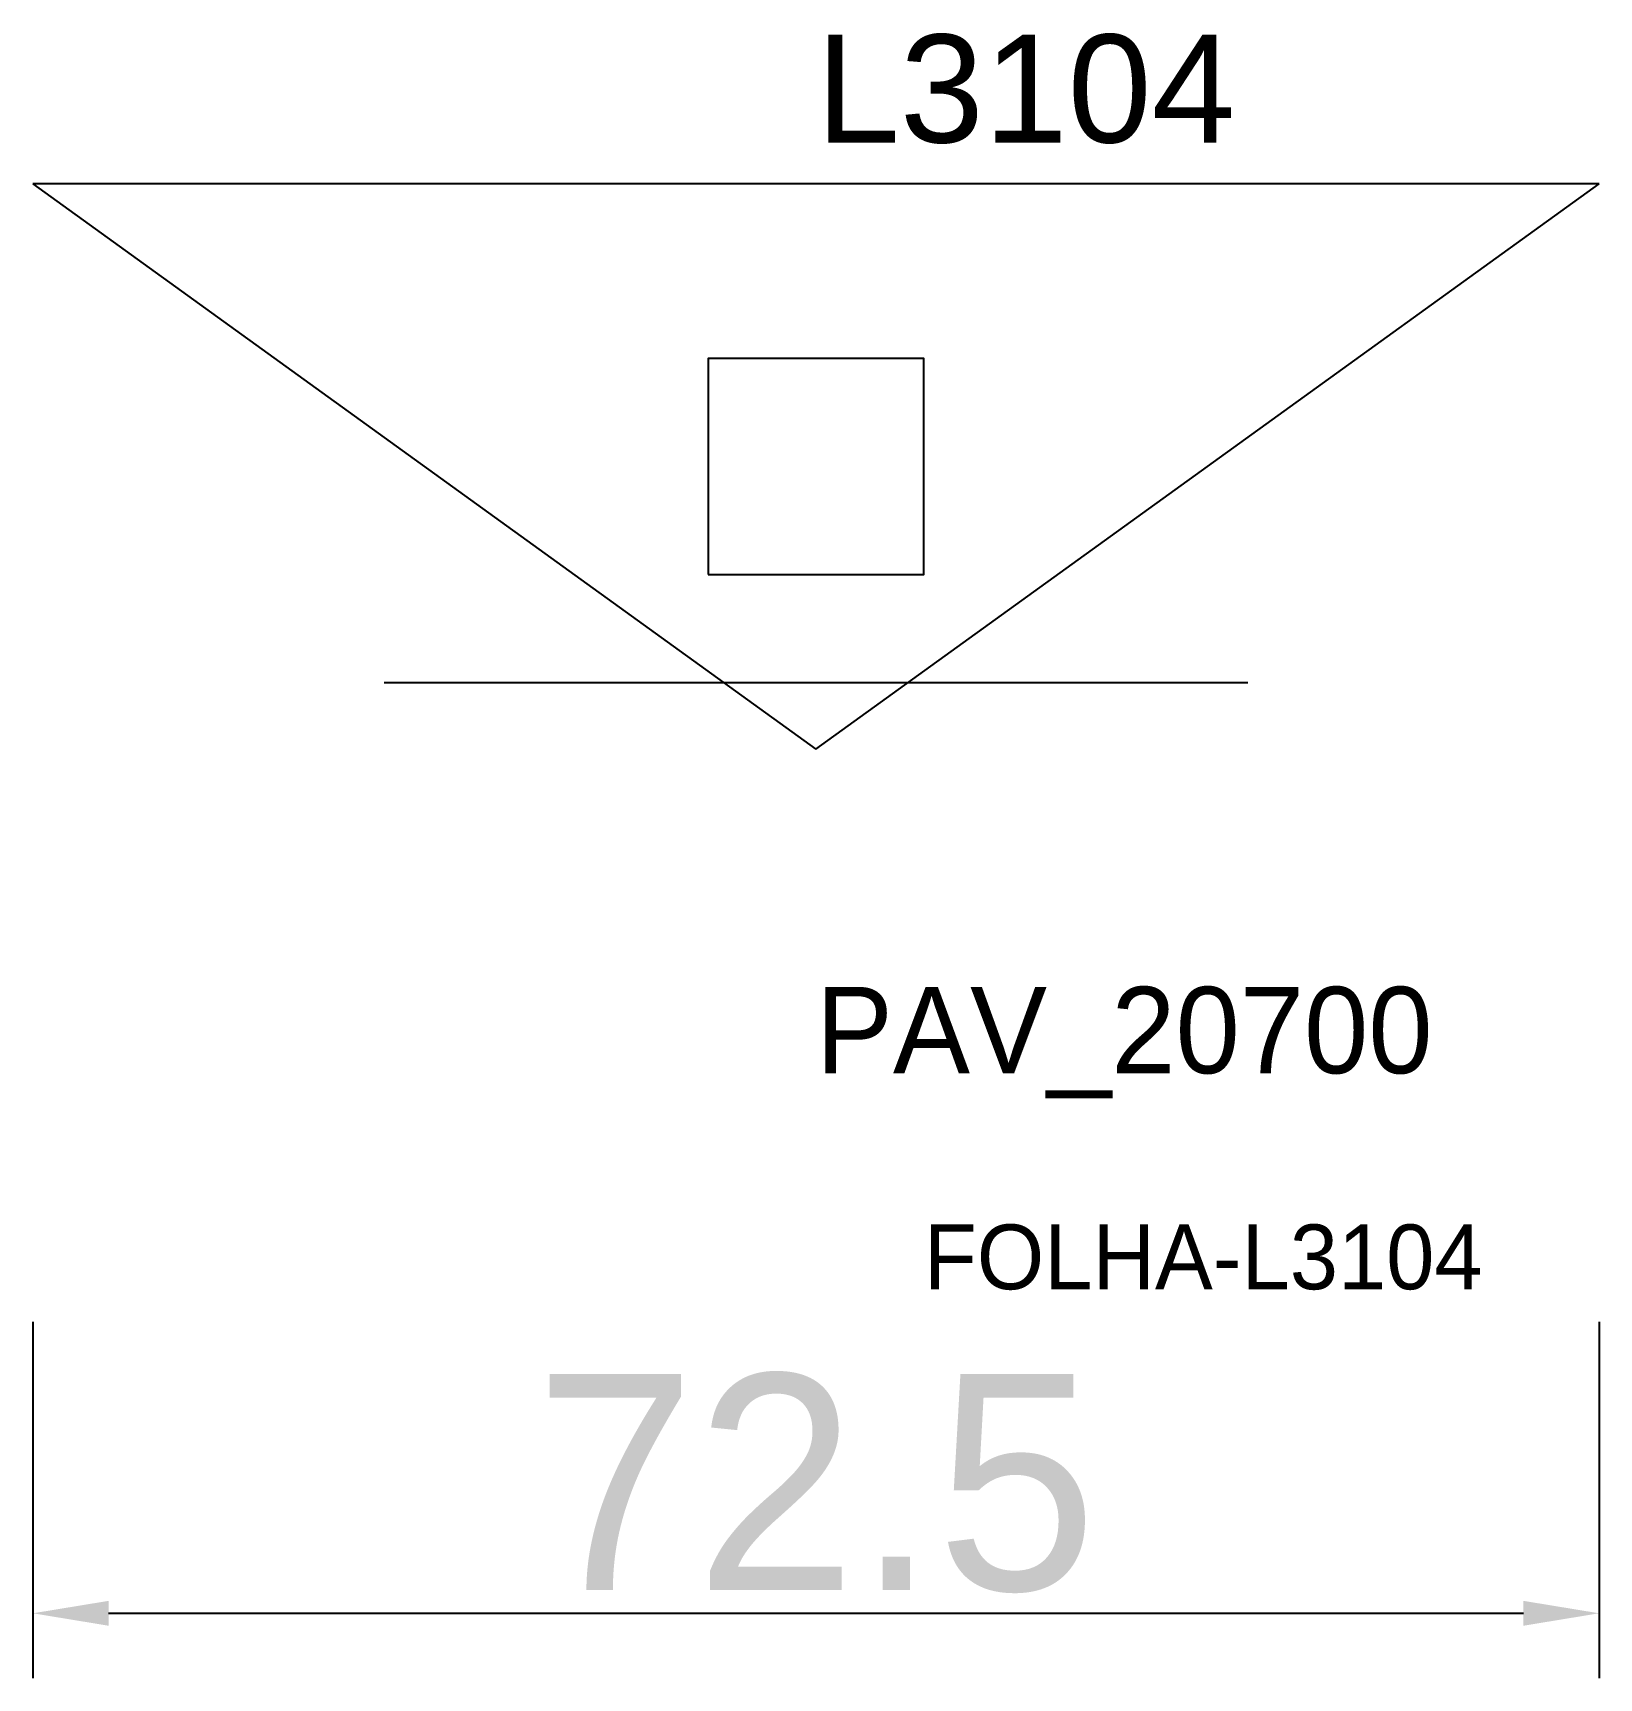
# Model space of a CAD drawing. Header units: metres. Extents: x 222.2 to 294.7, y 132.3 to 208.5.
import ezdxf

# ---------------------------------------------------------------- set-up
doc = ezdxf.new("R2010")
doc.units = ezdxf.units.M
for name, color, linetype in [('COTA', 241, 'CONTINUOUS'), ('FOLHA', 255, 'CONTINUOUS'), ('Hachura', 251, 'CONTINUOUS'), ('NOMENCLATURA', 7, 'CONTINUOUS'), ('Nível', 160, 'CONTINUOUS'), ('Painéis', 200, 'CONTINUOUS'), ('Pilares', 5, 'CONTINUOUS'), ('SARR_2.2x7', 40, 'CONTINUOUS')]:
    doc.layers.add(name, color=color, linetype=linetype)
doc.styles.add('ARIAL', font='Arial.ttf')
doc.dimstyles.new('EZ DXF', dxfattribs={"dimtxt": 10, "dimasz": 3.5, "dimexe": 3, "dimexo": 1.5, "dimgap": 1, "dimtad": 1, "dimdec": 1, "dimdsep": 46, "dimcen": 2.5, "dimazin": 3, "dimtfac": 1, "dimtmove": 0, "dimatfit": 3})

msp = doc.modelspace()

# ---------------------------------------------------------------- hatches: boundary and pattern name
at = {"layer": 'Hachura'}
h = msp.add_hatch(dxfattribs=at)
h.set_pattern_fill('ANSI31', scale=50)
h.paths.add_polyline_path([(258.45, 175.32), (294.71, 201.5), (222.2, 201.5)])
h = msp.add_hatch(dxfattribs=at)
h.set_pattern_fill('ANSI31', scale=50)
h.paths.add_polyline_path([(258.45, 175.32), (294.71, 201.5), (222.2, 201.5)])

# ---------------------------------------------------------------- linework, layer by layer
at = {"layer": 'Painéis', "color": 200}
for p, q in [((294.71, 201.5), (222.2, 201.5)), ((222.2, 201.5), (258.45, 175.32)), ((294.71, 201.5), (222.2, 201.5)), ((222.2, 201.5), (258.45, 175.32)), ((258.45, 175.32), (294.71, 201.5)), ((258.45, 175.32), (294.71, 201.5))]:
    msp.add_line(p, q, dxfattribs=at)
at = {"layer": 'Pilares'}
msp.add_lwpolyline([(253.455, 183.41), (263.455, 183.41), (263.455, 193.41), (253.455, 193.41)], close=True, dxfattribs=at)
msp.add_lwpolyline([(253.455, 183.41), (263.455, 183.41), (263.455, 193.41), (253.455, 193.41)], close=True, dxfattribs=at)
at = {"layer": 'SARR_2.2x7'}
msp.add_line((238.455, 178.41), (278.455, 178.41), dxfattribs=at)
msp.add_line((238.455, 178.41), (278.455, 178.41), dxfattribs=at)

# ---------------------------------------------------------------- texts
at = {"layer": 'FOLHA'}
msp.add_text('FOLHA-L3104', height=3, dxfattribs=at).set_placement((263.45, 150.32))
msp.add_text('FOLHA-L3104', height=3, dxfattribs=at).set_placement((263.45, 150.32))
at = {"layer": 'NOMENCLATURA', "insert": (258.455, 208.41), "char_height": 5, "attachment_point": 1, "style": 'ARIAL'}
msp.add_mtext('L3104', dxfattribs=at)
msp.add_mtext('L3104', dxfattribs=at)
at = {"layer": 'Nível'}
msp.add_text('PAV_20700', height=4, dxfattribs=at).set_placement((258.45, 160.32))
msp.add_text('PAV_20700', height=4, dxfattribs=at).set_placement((258.45, 160.32))

# ---------------------------------------------------------------- dimensions: what is measured, and where the dimension line sits
at = {"layer": 'COTA'}
msp.add_linear_dim(base=(222.2, 135.32), p1=(222.2, 150.32), p2=(294.71, 150.32), dimstyle='EZ DXF', dxfattribs=at).render()
msp.add_linear_dim(base=(222.2, 135.32), p1=(222.2, 150.32), p2=(294.71, 150.32), dimstyle='EZ DXF', dxfattribs=at).render()

doc.saveas('drawing.dxf')
